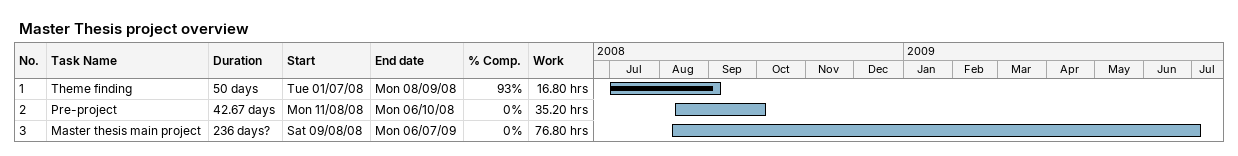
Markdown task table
Master Thesis project overview

| ID | Task | Duration | Start | Finish | % complete | Work (h) |
|---|---|---|---|---|---|---|
| 1 | Theme finding | 50d | 2008-07-01 | 2008-09-08 | 93 | 16.80 |
| 2 | Pre-project | 42.67d | 2008-08-11 | 2008-10-06 | 0 | 35.20 |
| 3 | Master thesis main project | 236d? | 2008-08-09 | 2009-07-06 | 0 | 76.80 |
